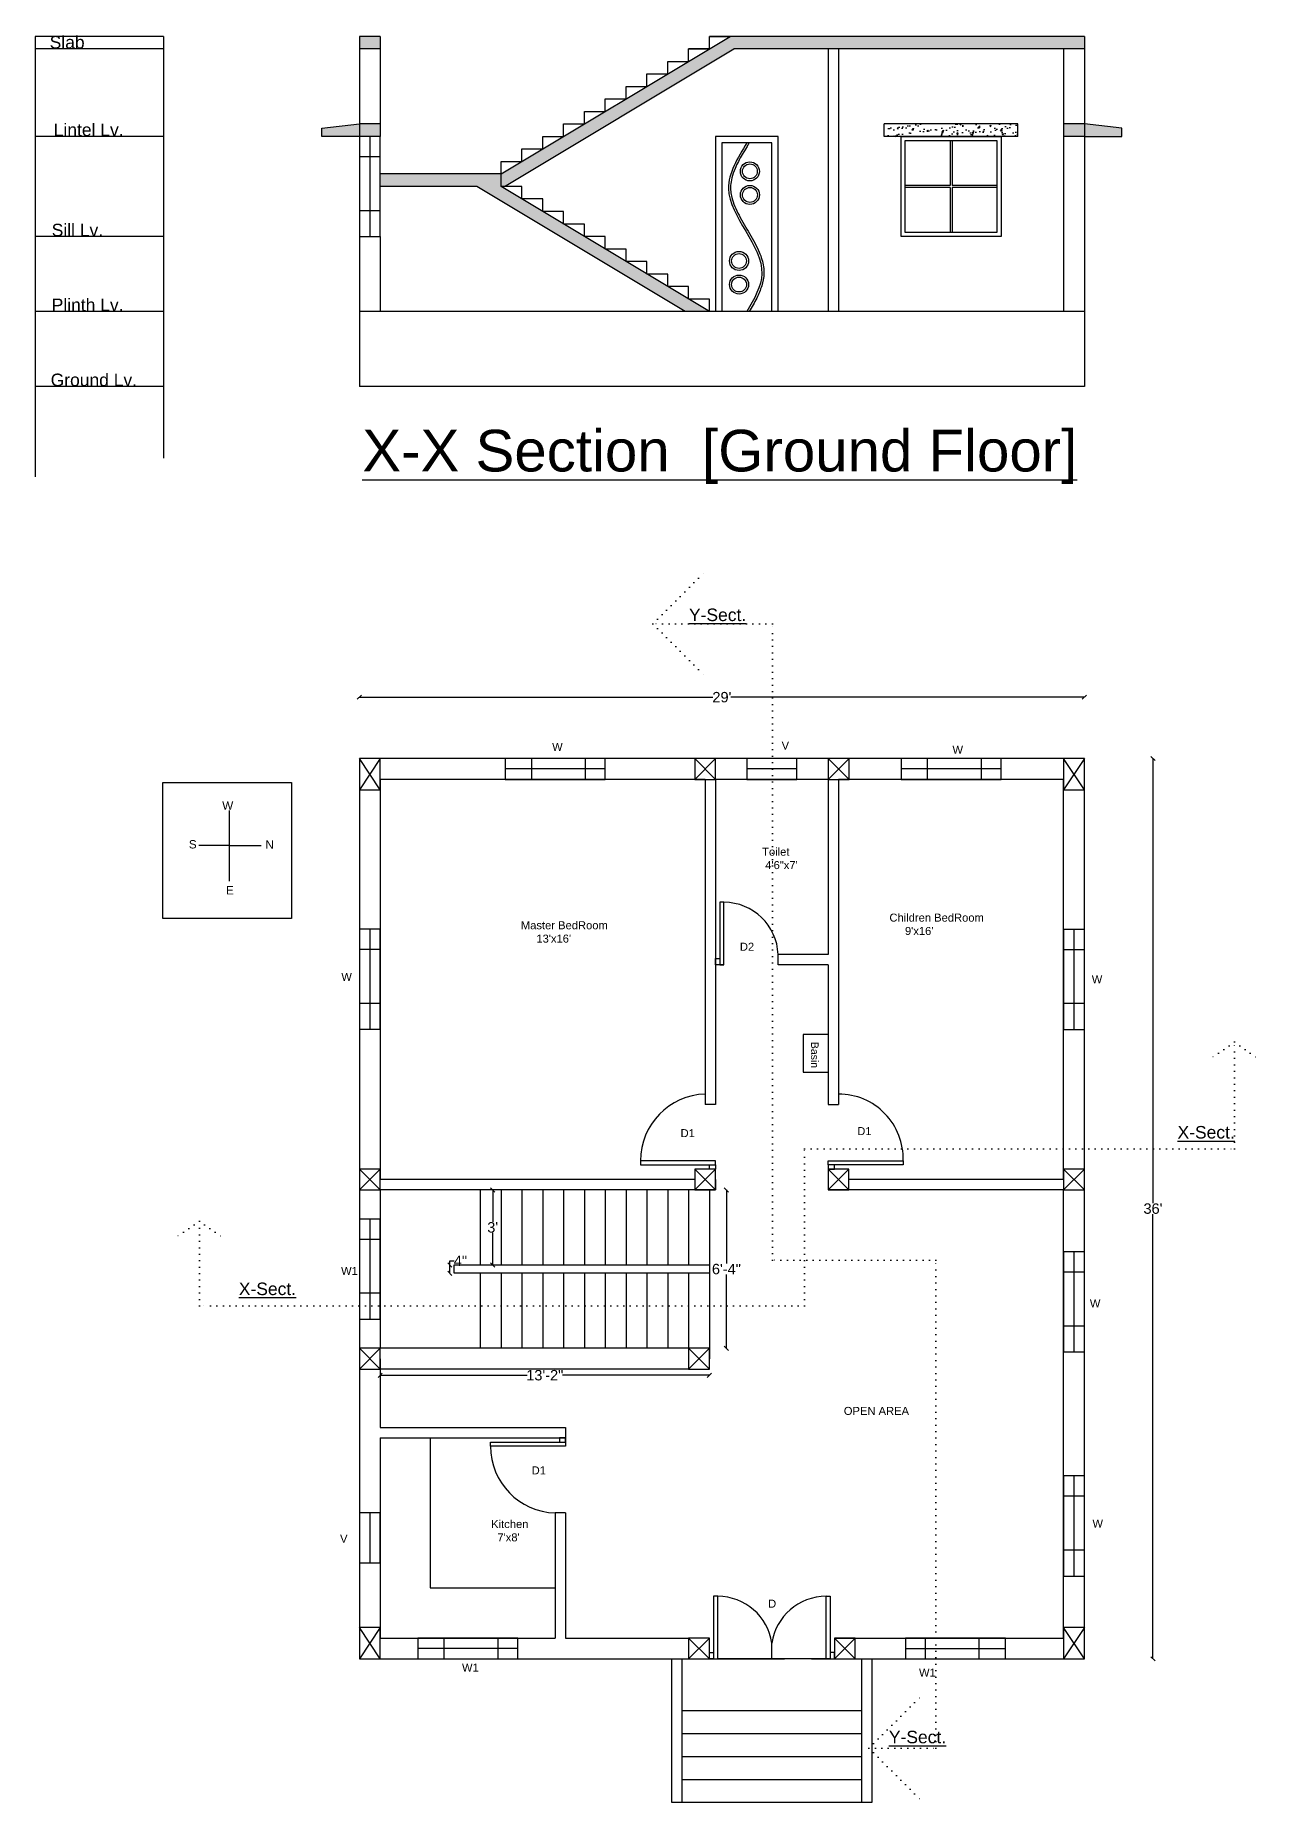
# Model space of a CAD drawing. Header units: inches. Extents: x 723 to 5339, y 980 to 3634.
# Drawn here: x 1756 to 2344, y 1502 to 2350 of the extents above; entities that cross this region are included whole.
import ezdxf

# ---------------------------------------------------------------- set-up
doc = ezdxf.new("R2010")
doc.units = ezdxf.units.IN
doc.header["$MEASUREMENT"] = 0
doc.linetypes.add('ACAD_ISO07W100', pattern=[3, 0, -3])
for name, color, linetype in [('D', 140, 'Continuous'), ('D1', 211, 'Continuous'), ('D2', 230, 'Continuous'), ('Naming', 91, 'Continuous'), ('W', 60, 'Continuous'), ('W1', 40, 'Continuous')]:
    doc.layers.add(name, color=color, linetype=linetype)
doc.layers.add('V', color=7, linetype='Continuous', true_color=0xe619d1)
doc.styles.get("Standard").update_dxf_attribs({"font": 'arial.ttf'})
doc.dimstyles.get("Standard").update_dxf_attribs({"dimtxt": 5, "dimasz": 2, "dimexe": 0.18, "dimexo": 0.0625, "dimgap": 0.09, "dimtad": 0, "dimtih": 1, "dimtoh": 1, "dimdec": 0, "dimzin": 0, "dimdsep": 46, "dimlunit": 4, "dimtxsty": 'Standard', "dimblk": 'OBLIQUE', "dimcen": 2, "dimse1": 1, "dimse2": 1, "dimclrd": 2, "dimadec": 0, "dimazin": 0, "dimtfac": 1, "dimtdec": 0, "dimtofl": 0, "dimtmove": 0, "dimatfit": 3, "dimfxl": 1, "dimtolj": 1, "dimtzin": 0, "dimarcsym": 0})
pattern_1 = [(50, (1585.892, 1527.491), (7.172602, -0.62752), [0.75, -8.25]), (355, (1585.892, 1527.491), (-1.387513, 7.52192), [0.6, -6.6]), (100.45144, (1586.49, 1527.4386), (5.78509, 6.8944), [0.6374, -7.01142]), (46.1842, (1585.892, 1529.491), (10.67241, -1.65519), [1.125, -12.375]), (96.6356, (1586.781, 1529.353), (9.34662, 9.74119), [0.9561, -10.51714]), (351.1842, (1585.892, 1529.491), (9.34662, 9.74119), [0.9, -9.9]), (21, (1586.892, 1528.991), (5.96907, -4.02619), [0.75, -8.25]), (326, (1586.892, 1528.991), (2.433153, 7.2515), [0.6, -6.6]), (71.45144, (1587.3894, 1528.6554), (8.402224, 3.22531), [0.6374, -7.01142]), (37.5, (1585.892, 1527.491), (0.1215986, 3.3289385), [0, -6.52, 0, -6.7, 0, -6.625]), (7.5, (1585.892, 1527.491), (2.630695, 3.944117), [0, -3.82, 0, -6.37, 0, -2.525]), (327.5, (1583.662, 1527.491), (5.3382244, -0.225549), [0, -2.5, 0, -7.8, 0, -10.35]), (317.5, (1582.662, 1527.491), (5.831862, 1.00105), [0, -3.25, 0, -5.18, 0, -7.35])]

# ---------------------------------------------------------------- blocks, each defined once
blk = doc.blocks.new('_Oblique')
at = {"color": 0, "linetype": 'ByBlock', "lineweight": -2}
blk.add_line((-0.5, -0.5), (0.5, 0.5), dxfattribs=at)
blk = doc.blocks.new('*D2')
at = {"color": 2, "lineweight": -2, "transparency": 16777216}
for p, q in [((1911.22, 2032.47), (2080.84, 2032.47)), ((2259.22, 2032.47), (2089.59, 2032.47))]:
    blk.add_line(p, q, dxfattribs=at)
at = {"layer": 'Defpoints', "color": 0, "transparency": 16777216}
for p in [(1911.22, 2032.47), (1911.22, 2003.06), (2259.22, 2003.06)]:
    blk.add_point(p, dxfattribs=at)
at = {"color": 2, "lineweight": -2, "transparency": 16777216, "xscale": 2, "yscale": 2, "zscale": 2, "rotation": 180}
blk.add_blockref('_Oblique', (1911.22, 2032.47), dxfattribs=at)
at = {"color": 2, "lineweight": -2, "transparency": 16777216, "xscale": 2, "yscale": 2, "zscale": 2}
blk.add_blockref('_Oblique', (2259.22, 2032.47), dxfattribs=at)
at = {"color": 0, "transparency": 16777216, "insert": (2085.22, 2032.47), "char_height": 5, "attachment_point": 5}
blk.add_mtext("\\A1;29'", dxfattribs=at)
blk = doc.blocks.new('*D3')
at = {"color": 2, "lineweight": -2, "transparency": 16777216}
for p, q in [((2292.12, 2003.06), (2292.12, 1789.7)), ((2292.12, 1571.06), (2292.12, 1784.41))]:
    blk.add_line(p, q, dxfattribs=at)
at = {"layer": 'Defpoints', "color": 0, "transparency": 16777216}
for p in [(2259.22, 2003.06), (2259.22, 1571.06), (2292.12, 1571.06)]:
    blk.add_point(p, dxfattribs=at)
at = {"color": 2, "lineweight": -2, "transparency": 16777216, "xscale": 2, "yscale": 2, "zscale": 2}
for p, rotation in [((2292.12, 2003.06), 90), ((2292.12, 1571.06), 270)]:
    blk.add_blockref('_Oblique', p, dxfattribs=dict(at, rotation=rotation))
at = {"color": 0, "transparency": 16777216, "insert": (2292.12, 1787.06), "char_height": 5, "attachment_point": 5}
blk.add_mtext("\\A1;36'", dxfattribs=at)
blk = doc.blocks.new('*D6')
at = {"layer": 'Defpoints', "color": 0, "transparency": 16777216}
for p in [(1921.22, 1715.06), (2079.22, 1715.06), (1921.22, 1707.13)]:
    blk.add_point(p, dxfattribs=at)
at = {"layer": 'W1', "color": 2, "lineweight": -2, "transparency": 16777216}
for p, q in [((1921.22, 1707.13), (1991.77, 1707.13)), ((2079.22, 1707.13), (2008.66, 1707.13))]:
    blk.add_line(p, q, dxfattribs=at)
at = {"layer": 'W1', "color": 2, "lineweight": -2, "transparency": 16777216, "xscale": 2, "yscale": 2, "zscale": 2, "rotation": 180}
blk.add_blockref('_Oblique', (1921.22, 1707.13), dxfattribs=at)
at = {"layer": 'W1', "color": 2, "lineweight": -2, "transparency": 16777216, "xscale": 2, "yscale": 2, "zscale": 2}
blk.add_blockref('_Oblique', (2079.22, 1707.13), dxfattribs=at)
at = {"layer": 'W1', "color": 0, "transparency": 16777216, "insert": (2000.22, 1707.13), "char_height": 5, "attachment_point": 5}
blk.add_mtext('\\A1;13\'-2"', dxfattribs=at)
blk = doc.blocks.new('*D7')
at = {"layer": 'Defpoints', "color": 0, "transparency": 16777216}
for p in [(2079.22, 1796.06), (2087.39, 1796.06), (2079.22, 1720.06)]:
    blk.add_point(p, dxfattribs=at)
at = {"layer": 'W1', "color": 2, "lineweight": -2, "transparency": 16777216}
for p, q in [((2087.39, 1796.06), (2087.39, 1760.7)), ((2087.39, 1720.06), (2087.39, 1755.42))]:
    blk.add_line(p, q, dxfattribs=at)
at = {"layer": 'W1', "color": 2, "lineweight": -2, "transparency": 16777216, "xscale": 2, "yscale": 2, "zscale": 2}
for p, rotation in [((2087.39, 1796.06), 90), ((2087.39, 1720.06), 270)]:
    blk.add_blockref('_Oblique', p, dxfattribs=dict(at, rotation=rotation))
at = {"layer": 'W1', "color": 0, "transparency": 16777216, "insert": (2087.39, 1758.06), "char_height": 5, "attachment_point": 5}
blk.add_mtext('\\A1;6\'-4"', dxfattribs=at)
blk = doc.blocks.new('*D8')
at = {"layer": 'Defpoints', "color": 0, "transparency": 16777216}
for p in [(1954.69, 1760.06), (1956.75, 1760.06), (1956.75, 1756.06)]:
    blk.add_point(p, dxfattribs=at)
at = {"layer": 'W1', "color": 2, "lineweight": -2, "transparency": 16777216}
for p, q in [((1954.69, 1760.06), (1954.69, 1762.06)), ((1954.69, 1762.06), (1956.69, 1762.06)), ((1954.69, 1756.06), (1954.69, 1760.06))]:
    blk.add_line(p, q, dxfattribs=at)
at = {"layer": 'W1', "color": 2, "lineweight": -2, "transparency": 16777216, "xscale": 2, "yscale": 2, "zscale": 2}
for p, rotation in [((1954.69, 1760.06), 90), ((1954.69, 1756.06), 270)]:
    blk.add_blockref('_Oblique', p, dxfattribs=dict(at, rotation=rotation))
at = {"layer": 'W1', "color": 0, "transparency": 16777216, "insert": (1959.75, 1762.06), "char_height": 5, "attachment_point": 5}
blk.add_mtext('\\A1;4"', dxfattribs=at)
blk = doc.blocks.new('*D9')
at = {"layer": 'Defpoints', "color": 0, "transparency": 16777216}
for p in [(1969.22, 1796.06), (1975.22, 1796.06), (1969.22, 1760.06)]:
    blk.add_point(p, dxfattribs=at)
at = {"layer": 'W1', "color": 2, "lineweight": -2, "transparency": 16777216}
for p, q in [((1975.22, 1796.06), (1975.22, 1780.7)), ((1975.22, 1760.06), (1975.22, 1775.41))]:
    blk.add_line(p, q, dxfattribs=at)
at = {"layer": 'W1', "color": 2, "lineweight": -2, "transparency": 16777216, "xscale": 2, "yscale": 2, "zscale": 2}
for p, rotation in [((1975.22, 1796.06), 90), ((1975.22, 1760.06), 270)]:
    blk.add_blockref('_Oblique', p, dxfattribs=dict(at, rotation=rotation))
at = {"layer": 'W1', "color": 0, "transparency": 16777216, "insert": (1975.22, 1778.06), "char_height": 5, "attachment_point": 5}
blk.add_mtext("\\A1;3'", dxfattribs=at)

msp = doc.modelspace()

# ---------------------------------------------------------------- hatches: boundary and pattern name
at = {"layer": 'W1', "true_color": 0xffffff}
h = msp.add_hatch(dxfattribs=at)
h.set_pattern_fill('AR-CONC')
h.set_pattern_definition(pattern_1)
h.paths.add_polyline_path([(1979.22, 2277.53), (1979.22, 2283.53), (1969.22, 2283.53), (1921.22, 2283.53), (1921.22, 2277.53), (1967.56, 2277.53), (2067.56, 2217.53), (2079.22, 2217.53)])
h.paths.add_polyline_path([(1911.22, 2307.53), (1893.22, 2305.53), (1893.22, 2301.53), (1911.22, 2301.53)])
h.paths.add_polyline_path([(1921.22, 2307.53), (1911.22, 2307.53), (1911.22, 2301.53), (1921.22, 2301.53)])
h.paths.add_polyline_path([(2259.22, 2307.53), (2249.22, 2307.53), (2249.22, 2301.53), (2259.22, 2301.53)], flags=17)
h.paths.add_polyline_path([(2277.22, 2305.53), (2259.22, 2307.53), (2259.22, 2301.53), (2277.22, 2301.53)])
h.paths.add_polyline_path([(1921.22, 2349.53), (1911.22, 2349.53), (1911.22, 2343.53), (1921.22, 2343.53)])
h.paths.add_polyline_path([(2089.22, 2349.53), (1979.22, 2283.53), (1979.22, 2277.53), (1980.88, 2277.53), (2090.88, 2343.53), (2259.22, 2343.53), (2259.22, 2349.53)])
h = msp.add_hatch(dxfattribs=at)
h.set_pattern_fill('AR-CONC')
h.set_pattern_definition(pattern_1)
h.paths.add_polyline_path([(2227.3, 2307.53), (2163.14, 2307.53), (2163.14, 2301.53), (2227.3, 2301.53)])

# ---------------------------------------------------------------- linework, layer by layer
for p, q in [((2259.22, 2003.06), (1911.22, 2003.06)), ((1911.22, 2003.06), (1911.22, 1571.06)), ((2259.22, 1571.06), (2259.22, 2003.06)), ((1921.22, 1993.06), (1921.22, 1801.06)), ((2077.22, 1993.06), (1921.22, 1993.06)), ((2077.22, 1993.06), (2077.22, 1837.06)), ((2082.22, 1993.06), (2082.22, 1904.06)), ((2136.22, 1993.06), (2082.22, 1993.06)), ((2136.22, 1993.06), (2136.22, 1909.06)), ((2136.22, 1993.06), (2136.22, 1909.06)), ((2249.22, 1993.06), (2141.22, 1993.06)), ((2141.22, 1993.06), (2141.22, 1837.06)), ((2141.22, 1993.06), (2141.22, 1837.06)), ((2249.22, 1801.06), (2249.22, 1993.06)), ((1848.67, 1978.11), (1848.67, 1944.22)), ((1848.67, 1961.3), (1834.13, 1961.3)), ((1848.67, 1961.3), (1864.13, 1961.3)), ((2136.22, 1909.06), (2112.22, 1909.06)), ((2112.22, 1904.06), (2112.22, 1909.06)), ((2136.22, 1909.06), (2112.22, 1909.06)), ((2112.22, 1904.06), (2112.22, 1909.06)), ((2082.22, 1904.06), (2082.22, 1837.06)), ((2086.22, 1904.06), (2082.22, 1904.06)), ((2136.22, 1904.06), (2112.22, 1904.06)), ((2136.22, 1904.06), (2112.22, 1904.06)), ((2136.22, 1904.06), (2136.22, 1837.06)), ((2136.22, 1904.06), (2136.22, 1837.06)), ((2082.22, 1837.06), (2077.22, 1837.06)), ((2136.22, 1837.06), (2141.22, 1837.06)), ((2072.22, 1801.06), (1921.22, 1801.06)), ((2136.22, 1805.06), (2136.22, 1796.06)), ((2249.22, 1801.06), (2146.22, 1801.06)), ((2249.22, 1801.06), (2146.22, 1801.06)), ((1921.22, 1796.06), (1921.22, 1720.06)), ((2082.22, 1796.06), (1921.22, 1796.06)), ((1969.22, 1796.06), (1969.22, 1760.06)), ((1979.22, 1796.06), (1979.22, 1760.06)), ((1989.22, 1796.06), (1989.22, 1760.06)), ((1999.22, 1796.06), (1999.22, 1760.06)), ((2009.22, 1796.06), (2009.22, 1760.06)), ((2019.22, 1796.06), (2019.22, 1760.06)), ((2029.22, 1796.06), (2029.22, 1760.06)), ((2039.22, 1796.06), (2039.22, 1760.06)), ((2049.22, 1796.06), (2049.22, 1760.06)), ((2059.22, 1796.06), (2059.22, 1760.06)), ((2069.22, 1796.06), (2069.22, 1760.06)), ((2079.22, 1796.06), (2079.22, 1756.06)), ((2249.22, 1796.06), (2136.22, 1796.06)), ((2249.22, 1796.06), (2136.22, 1796.06)), ((1969.22, 1756.06), (1969.22, 1720.06)), ((1979.22, 1756.06), (1979.22, 1720.06)), ((1989.22, 1756.06), (1989.22, 1720.06)), ((1999.22, 1756.06), (1999.22, 1720.06)), ((2009.22, 1756.06), (2009.22, 1720.06)), ((2019.22, 1756.06), (2019.22, 1720.06)), ((2029.22, 1756.06), (2029.22, 1720.06)), ((2039.22, 1756.06), (2039.22, 1720.06)), ((2049.22, 1756.06), (2049.22, 1720.06)), ((2059.22, 1756.06), (2059.22, 1720.06)), ((2069.22, 1756.06), (2069.22, 1720.06)), ((2079.22, 1756.06), (2079.22, 1715.06)), ((2079.22, 1720.06), (1921.22, 1720.06)), ((1921.22, 1715.06), (1921.22, 1682.06)), ((1921.22, 1682.06), (2010.22, 1682.06)), ((2010.22, 1682.06), (2010.22, 1673.06)), ((1921.22, 1677.06), (2010.22, 1677.06)), ((1921.22, 1677.06), (1921.22, 1581.06)), ((1945.22, 1677.06), (1945.22, 1605.06)), ((2005.22, 1641.06), (2005.22, 1581.06)), ((2010.22, 1641.06), (2005.22, 1641.06)), ((2010.22, 1641.06), (2010.22, 1581.06)), ((1945.22, 1605.06), (2005.22, 1605.06)), ((1921.22, 1581.06), (2005.22, 1581.06)), ((2010.22, 1581.06), (2069.22, 1581.06)), ((2139.22, 1581.06), (2249.22, 1581.06)), ((1911.22, 1571.06), (2115.22, 1571.06)), ((2128.22, 1571.06), (2259.22, 1571.06))]:
    msp.add_line(p, q)
msp.add_lwpolyline([(1816.84, 1991.49), (1878.73, 1991.49), (1878.73, 1926.37), (1816.84, 1926.37)], close=True)
msp.add_lwpolyline([(2079.22, 1756.06), (1969.22, 1756.06), (1956.75, 1756.06), (1956.75, 1760.06), (1969.22, 1760.06), (2079.22, 1760.06)])
at = {"layer": 'D'}
for p, q in [((2109.22, 1571.06), (2109.22, 1578.53)), ((2135.22, 1571.06), (2083.22, 1571.06))]:
    msp.add_line(p, q, dxfattribs=at)
for points in [[(2083.22, 1601.06), (2081.22, 1601.06), (2081.22, 1571.06), (2083.22, 1571.06)], [(2135.22, 1601.06), (2137.22, 1601.06), (2137.22, 1571.06), (2135.22, 1571.06)]]:
    msp.add_lwpolyline(points, close=True, dxfattribs=at)
for points in [[(2081.22, 1571.06), (2079.22, 1571.06), (2079.22, 1574.06), (2081.22, 1574.06)], [(2137.22, 1571.06), (2139.22, 1571.06), (2139.22, 1574.06), (2137.22, 1574.06)]]:
    msp.add_lwpolyline(points, dxfattribs=at)
for centre, start, end in [((2083.22, 1574.79), 8.17123, 90), ((2135.22, 1574.79), 90, 171.82877)]:
    msp.add_arc(centre, 26.27, start, end, dxfattribs=at)
at = {"layer": 'D1'}
for points in [[(2082.22, 1808.06), (2082.22, 1810.06), (2046.22, 1810.06), (2046.22, 1808.06)], [(2136.22, 1808.06), (2136.22, 1810.06), (2172.22, 1810.06), (2172.22, 1808.06)], [(2136.22, 1808.06), (2136.22, 1810.06), (2172.22, 1810.06), (2172.22, 1808.06)], [(2010.22, 1675.06), (2010.22, 1673.06), (1974.22, 1673.06), (1974.22, 1675.06)]]:
    msp.add_lwpolyline(points, close=True, dxfattribs=at)
for points in [[(2082.22, 1808.06), (2082.22, 1806.06), (2079.22, 1806.06), (2079.22, 1808.06)], [(2136.22, 1808.06), (2136.22, 1806.06), (2139.22, 1806.06), (2139.22, 1808.06)], [(2136.22, 1808.06), (2136.22, 1806.06), (2139.22, 1806.06), (2139.22, 1808.06)], [(2010.22, 1675.06), (2010.22, 1677.06), (2007.22, 1677.06), (2007.22, 1675.06)]]:
    msp.add_lwpolyline(points, dxfattribs=at)
for centre, radius, start, end in [((2078.23, 1810.06), 32.02, 91.81876, 180), ((2141.22, 1811.04), 31.02, 358.18124, 90), ((2141.22, 1811.04), 31.02, 358.18124, 90), ((2006.23, 1673.06), 32.02, 180, 268.18124)]:
    msp.add_arc(centre, radius, start, end, dxfattribs=at)
at = {"layer": 'D2'}
msp.add_lwpolyline([(2086.22, 1934.06), (2084.22, 1934.06), (2084.22, 1904.06), (2086.22, 1904.06)], close=True, dxfattribs=at)
msp.add_lwpolyline([(2086.22, 1934.06), (2084.22, 1934.06), (2084.22, 1904.06), (2086.22, 1904.06)], close=True, dxfattribs=at)
msp.add_lwpolyline([(2084.22, 1904.06), (2082.22, 1904.06), (2082.22, 1907.06), (2084.22, 1907.06)], dxfattribs=at)
msp.add_lwpolyline([(2084.22, 1904.06), (2082.22, 1904.06), (2082.22, 1907.06), (2084.22, 1907.06)], dxfattribs=at)
msp.add_arc((2086.22, 1908.04), 26.02, 2.24661, 90, dxfattribs=at)
msp.add_arc((2086.22, 1908.04), 26.02, 2.24661, 90, dxfattribs=at)
at = {"layer": 'V'}
for p, q in [((2121.22, 1998.06), (2097.22, 1998.06)), ((1916.22, 1641.06), (1916.22, 1617.06))]:
    msp.add_line(p, q, dxfattribs=at)
for points in [[(2097.22, 1993.06), (2121.22, 1993.06), (2121.22, 2003.06), (2097.22, 2003.06)], [(1921.22, 1617.06), (1921.22, 1641.06), (1911.22, 1641.06), (1911.22, 1617.06)]]:
    msp.add_lwpolyline(points, close=True, dxfattribs=at)
at = {"layer": 'W'}
for p, q in [((1993.78, 2003.06), (1993.78, 1993.06)), ((2019.63, 2003.06), (2019.63, 1993.06)), ((2183.78, 2003.06), (2183.78, 1993.06)), ((2209.63, 2003.06), (2209.63, 1993.06)), ((2029.22, 1998.06), (1981.22, 1998.06)), ((2219.22, 1998.06), (2171.22, 1998.06)), ((1916.22, 1921.13), (1916.22, 1873.13)), ((2254.22, 1921.06), (2254.22, 1873.06)), ((1911.22, 1911.55), (1921.22, 1911.55)), ((2249.22, 1911.48), (2259.22, 1911.48)), ((1911.22, 1885.69), (1921.22, 1885.69)), ((2249.22, 1885.62), (2259.22, 1885.62)), ((2254.22, 1766.31), (2254.22, 1718.31)), ((2249.22, 1756.73), (2259.22, 1756.73)), ((2249.22, 1730.87), (2259.22, 1730.87)), ((2254.22, 1658.81), (2254.22, 1610.81)), ((2249.22, 1649.23), (2259.22, 1649.23)), ((2249.22, 1623.37), (2259.22, 1623.37))]:
    msp.add_line(p, q, dxfattribs=at)
for points in [[(1981.22, 1993.06), (2029.22, 1993.06), (2029.22, 2003.06), (1981.22, 2003.06)], [(2171.22, 1993.06), (2219.22, 1993.06), (2219.22, 2003.06), (2171.22, 2003.06)], [(1921.22, 1873.13), (1921.22, 1921.13), (1911.22, 1921.13), (1911.22, 1873.13)], [(2259.22, 1873.06), (2259.22, 1921.06), (2249.22, 1921.06), (2249.22, 1873.06)], [(2259.22, 1718.31), (2259.22, 1766.31), (2249.22, 1766.31), (2249.22, 1718.31)], [(2259.22, 1610.81), (2259.22, 1658.81), (2249.22, 1658.81), (2249.22, 1610.81)]]:
    msp.add_lwpolyline(points, close=True, dxfattribs=at)
at = {"layer": 'W1', "color": 7, "true_color": 0xffffff}
for p, q in [((1817.28, 2349.53), (1755.71, 2349.53)), ((1755.71, 2349.53), (1755.71, 2138.27)), ((1817.28, 2349.53), (1817.28, 2147.18)), ((1911.22, 2349.53), (1911.22, 2181.53)), ((1921.22, 2349.53), (1911.22, 2349.53)), ((1921.22, 2349.53), (1921.22, 2301.53)), ((1979.22, 2283.53), (2089.22, 2349.53)), ((2259.22, 2349.53), (2079.22, 2349.53)), ((2079.22, 2343.53), (2079.22, 2349.53)), ((2079.22, 2349.53), (2089.22, 2349.53)), ((2259.22, 2349.53), (2259.22, 2181.53)), ((1817.28, 2343.53), (1755.71, 2343.53)), ((1921.22, 2343.53), (1911.22, 2343.53)), ((1980.88, 2277.53), (2090.88, 2343.53)), ((2069.22, 2337.53), (2069.22, 2343.53)), ((2069.22, 2343.53), (2079.22, 2343.53)), ((2079.22, 2343.53), (2069.22, 2343.53)), ((2259.22, 2343.53), (2090.88, 2343.53)), ((2136.22, 2343.53), (2136.22, 2217.53)), ((2141.22, 2343.53), (2141.22, 2217.53)), ((2249.22, 2343.53), (2249.22, 2217.53)), ((2059.22, 2331.53), (2059.22, 2337.53)), ((2059.22, 2337.53), (2069.22, 2337.53)), ((2039.22, 2319.53), (2039.22, 2325.53)), ((2039.22, 2325.53), (2049.22, 2325.53)), ((2049.22, 2325.53), (2049.22, 2331.53)), ((2049.22, 2331.53), (2059.22, 2331.53)), ((2029.22, 2313.53), (2029.22, 2319.53)), ((2029.22, 2319.53), (2039.22, 2319.53)), ((1893.22, 2305.53), (1911.22, 2307.53)), ((1921.22, 2307.53), (1911.22, 2307.53)), ((2009.22, 2301.53), (2009.22, 2307.53)), ((2009.22, 2307.53), (2019.22, 2307.53)), ((2019.22, 2307.53), (2019.22, 2313.53)), ((2019.22, 2313.53), (2029.22, 2313.53)), ((2163.14, 2301.53), (2163.14, 2307.53)), ((2227.3, 2307.53), (2163.14, 2307.53)), ((2227.3, 2301.53), (2227.3, 2307.53)), ((2259.22, 2307.53), (2249.22, 2307.53)), ((2277.22, 2305.53), (2259.22, 2307.53)), ((1817.28, 2301.53), (1755.71, 2301.53)), ((1893.22, 2301.53), (1893.22, 2305.53)), ((1911.22, 2301.53), (1893.22, 2301.53)), ((1921.22, 2301.53), (1911.22, 2301.53)), ((1911.22, 2301.53), (1911.22, 2253.53)), ((1921.22, 2253.53), (1921.22, 2301.53)), ((1999.22, 2295.53), (1999.22, 2301.53)), ((1999.22, 2301.53), (2009.22, 2301.53)), ((2112.22, 2301.53), (2082.22, 2301.53)), ((2082.22, 2301.53), (2082.22, 2217.53)), ((2109.22, 2298.53), (2085.22, 2298.53)), ((2085.22, 2298.53), (2085.22, 2217.53)), ((2109.22, 2217.53), (2109.22, 2298.53)), ((2112.22, 2217.53), (2112.22, 2301.53)), ((2227.3, 2301.53), (2163.14, 2301.53)), ((2194.72, 2299.53), (2194.72, 2278.03)), ((2195.72, 2299.53), (2195.72, 2278.03)), ((2259.22, 2301.53), (2249.22, 2301.53)), ((2259.22, 2301.53), (2277.22, 2301.53)), ((2277.22, 2301.53), (2277.22, 2305.53)), ((1989.22, 2289.53), (1989.22, 2295.53)), ((1989.22, 2295.53), (1999.22, 2295.53)), ((1969.22, 2283.53), (1921.22, 2283.53)), ((1979.22, 2283.53), (1969.22, 2283.53)), ((1979.22, 2283.53), (1979.22, 2289.53)), ((1979.22, 2289.53), (1989.22, 2289.53)), ((1979.22, 2277.53), (1979.22, 2283.53)), ((1967.56, 2277.53), (1921.22, 2277.53)), ((2067.56, 2217.53), (1967.56, 2277.53)), ((1989.22, 2277.53), (1979.22, 2277.53)), ((2079.22, 2217.53), (1979.22, 2277.53)), ((1989.22, 2271.53), (1989.22, 2277.53)), ((2194.72, 2278.03), (2173.22, 2278.03)), ((2194.72, 2277.03), (2173.22, 2277.03)), ((2194.72, 2277.03), (2194.72, 2255.53)), ((2217.22, 2278.03), (2195.72, 2278.03)), ((2195.72, 2277.03), (2195.72, 2255.53)), ((2217.22, 2277.03), (2195.72, 2277.03)), ((1999.22, 2271.53), (1989.22, 2271.53)), ((1999.22, 2265.53), (1999.22, 2271.53)), ((2009.22, 2265.53), (1999.22, 2265.53)), ((2009.22, 2259.53), (2009.22, 2265.53)), ((2019.22, 2259.53), (2009.22, 2259.53)), ((2019.22, 2253.53), (2019.22, 2259.53)), ((1817.28, 2253.53), (1755.71, 2253.53)), ((1911.22, 2253.53), (1921.22, 2253.53)), ((1921.22, 2253.53), (1921.22, 2217.53)), ((2029.22, 2253.53), (2019.22, 2253.53)), ((2029.22, 2247.53), (2029.22, 2253.53)), ((2039.22, 2247.53), (2029.22, 2247.53)), ((2039.22, 2241.53), (2039.22, 2247.53)), ((2049.22, 2241.53), (2039.22, 2241.53)), ((2049.22, 2235.53), (2049.22, 2241.53)), ((2059.22, 2235.53), (2049.22, 2235.53)), ((2059.22, 2229.53), (2059.22, 2235.53)), ((2069.22, 2229.53), (2059.22, 2229.53)), ((2069.22, 2223.53), (2069.22, 2229.53)), ((2079.22, 2223.53), (2069.22, 2223.53)), ((2079.22, 2217.53), (2079.22, 2223.53)), ((1817.28, 2217.53), (1755.71, 2217.53)), ((2259.22, 2217.53), (1911.22, 2217.53)), ((1817.28, 2181.53), (1755.71, 2181.53)), ((2259.22, 2181.53), (1911.22, 2181.53)), ((2136.22, 1870.56), (2124.22, 1870.56)), ((2124.22, 1870.56), (2124.22, 1852.56)), ((2136.22, 1870.56), (2124.22, 1870.56)), ((2124.22, 1852.56), (2136.22, 1852.56)), ((2082.22, 1801.06), (2082.22, 1796.06)), ((2249.22, 1581.06), (2249.22, 1796.06)), ((2069.22, 1710.06), (1921.26, 1710.11)), ((2061.22, 1502.06), (2061.22, 1571.06)), ((2066.22, 1502.06), (2066.22, 1571.06)), ((2152.22, 1571.06), (2152.22, 1502.06)), ((2157.22, 1571.06), (2157.22, 1502.06)), ((2152.22, 1546.06), (2066.22, 1546.06)), ((2152.22, 1535.06), (2066.22, 1535.06)), ((2152.22, 1524.06), (2066.22, 1524.06)), ((2152.22, 1513.06), (2066.22, 1513.06)), ((2157.22, 1502.06), (2061.22, 1502.06))]:
    msp.add_line(p, q, dxfattribs=at)
at = {"layer": 'W1'}
for p, q in [((1916.22, 2301.53), (1916.22, 2253.53)), ((1911.22, 2291.95), (1921.22, 2291.95)), ((1911.22, 2266.09), (1921.22, 2266.09)), ((1916.22, 1782.06), (1916.22, 1734.06)), ((1911.22, 1772.48), (1921.22, 1772.48)), ((1911.22, 1746.62), (1921.22, 1746.62)), ((1951.78, 1581.06), (1951.78, 1571.06)), ((1977.63, 1581.06), (1977.63, 1571.06)), ((2182.89, 1571.06), (2182.89, 1581.06)), ((2208.74, 1571.06), (2208.74, 1581.06)), ((1987.22, 1576.06), (1939.22, 1576.06)), ((2173.31, 1576.06), (2221.31, 1576.06))]:
    msp.add_line(p, q, dxfattribs=at)
at = {"layer": 'W1', "color": 1, "linetype": 'ACAD_ISO07W100'}
for p, q in [((2052.1, 2067.71), (2077.55, 2093.16)), ((2109.45, 2067.71), (2052.1, 2067.71)), ((2052.1, 2067.71), (2077.55, 2042.25)), ((2109.45, 1762.41), (2109.45, 2067.71)), ((1834.43, 1740.45), (1834.43, 1781.07)), ((2187.96, 1762.41), (2109.45, 1762.41)), ((2187.96, 1528.24), (2187.96, 1762.41)), ((2155.81, 1528.24), (2181.27, 1553.69)), ((2155.81, 1528.24), (2187.96, 1528.24)), ((2155.81, 1528.24), (2181.27, 1502.78))]:
    msp.add_line(p, q, dxfattribs=at)
at = {"layer": 'W1', "color": 132, "true_color": 0x20d9be}
for p, q in [((1921.22, 2003.06), (1911.22, 1988.06)), ((1921.22, 1988.06), (1911.22, 2003.06)), ((2259.22, 2003.06), (2249.22, 1988.06)), ((2259.22, 1988.06), (2249.22, 2003.06)), ((1921.22, 1586.06), (1911.22, 1571.06)), ((1921.22, 1571.06), (1911.22, 1586.06)), ((2259.22, 1586.06), (2249.22, 1571.06)), ((2259.22, 1571.06), (2249.22, 1586.06))]:
    msp.add_line(p, q, dxfattribs=at)
at = {"layer": 'W1', "color": 1}
for p, q in [((2072.22, 1993.06), (2082.22, 2003.06)), ((2082.22, 1993.06), (2072.22, 2003.06)), ((2136.27, 1993.06), (2146.27, 2003.06)), ((2146.27, 1993.06), (2136.27, 2003.06)), ((1911.22, 1796.06), (1921.22, 1806.06)), ((1921.22, 1796.06), (1911.22, 1806.06)), ((2072.22, 1796.06), (2082.22, 1806.06)), ((2082.22, 1796.06), (2072.22, 1806.06)), ((2136.22, 1796.06), (2146.22, 1806.06)), ((2146.22, 1796.06), (2136.22, 1806.06)), ((2136.22, 1796.06), (2146.22, 1806.06)), ((2146.22, 1796.06), (2136.22, 1806.06)), ((2249.22, 1796.06), (2259.22, 1806.06)), ((2259.22, 1796.06), (2249.22, 1806.06)), ((1911.26, 1710.11), (1921.26, 1720.11)), ((1921.26, 1710.11), (1911.26, 1720.11)), ((2069.22, 1710.06), (2079.22, 1720.06)), ((2079.22, 1710.06), (2069.22, 1720.06)), ((2069.22, 1571.06), (2079.22, 1581.06)), ((2079.22, 1571.06), (2069.22, 1581.06)), ((2139.22, 1571.06), (2149.22, 1581.06)), ((2149.22, 1571.06), (2139.22, 1581.06))]:
    msp.add_line(p, q, dxfattribs=at)
at = {"layer": 'W1', "color": 240, "linetype": 'ACAD_ISO07W100', "true_color": 0xed1f24}
for p, q in [((2331.2, 1867.04), (2318.59, 1858.33)), ((2331.2, 1815.81), (2331.2, 1867.04)), ((2331.2, 1867.04), (2343.81, 1858.33)), ((2124.95, 1740.45), (2124.95, 1815.81)), ((2124.95, 1815.81), (2331.2, 1815.81)), ((1834.43, 1781.07), (1821.82, 1772.36)), ((1834.43, 1781.07), (1847.04, 1772.36)), ((2124.95, 1740.45), (1834.43, 1740.45))]:
    msp.add_line(p, q, dxfattribs=at)
at = {"layer": 'W1'}
for points in [[(1921.22, 2253.53), (1921.22, 2301.53), (1911.22, 2301.53), (1911.22, 2253.53)], [(1921.22, 1734.06), (1921.22, 1782.06), (1911.22, 1782.06), (1911.22, 1734.06)], [(1939.22, 1571.06), (1987.22, 1571.06), (1987.22, 1581.06), (1939.22, 1581.06)], [(2221.31, 1581.06), (2173.31, 1581.06), (2173.31, 1571.06), (2221.31, 1571.06)]]:
    msp.add_lwpolyline(points, close=True, dxfattribs=at)
at = {"layer": 'W1', "color": 7, "true_color": 0xffffff}
for points in [[(2219.22, 2301.53), (2219.22, 2253.53), (2171.22, 2253.53), (2171.22, 2301.53)], [(2217.22, 2299.53), (2217.22, 2255.53), (2173.22, 2255.53), (2173.22, 2299.53)]]:
    msp.add_lwpolyline(points, close=True, dxfattribs=at)
at = {"layer": 'W1', "color": 132, "true_color": 0x20d9be}
for points in [[(1911.22, 1988.06), (1921.22, 1988.06), (1921.22, 2003.06), (1911.22, 2003.06)], [(2249.22, 1988.06), (2259.22, 1988.06), (2259.22, 2003.06), (2249.22, 2003.06)], [(1911.22, 1571.06), (1921.22, 1571.06), (1921.22, 1586.06), (1911.22, 1586.06)], [(2249.22, 1571.06), (2259.22, 1571.06), (2259.22, 1586.06), (2249.22, 1586.06)]]:
    msp.add_lwpolyline(points, close=True, dxfattribs=at)
at = {"layer": 'W1', "color": 1}
for points in [[(2072.22, 1993.06), (2082.22, 1993.06), (2082.22, 2003.06), (2072.22, 2003.06)], [(2136.27, 1993.06), (2146.27, 1993.06), (2146.27, 2003.06), (2136.27, 2003.06)], [(1911.22, 1796.06), (1921.22, 1796.06), (1921.22, 1806.06), (1911.22, 1806.06)], [(2072.22, 1796.06), (2082.22, 1796.06), (2082.22, 1806.06), (2072.22, 1806.06)], [(2136.22, 1796.06), (2146.22, 1796.06), (2146.22, 1806.06), (2136.22, 1806.06)], [(2136.22, 1796.06), (2146.22, 1796.06), (2146.22, 1806.06), (2136.22, 1806.06)], [(2249.22, 1796.06), (2259.22, 1796.06), (2259.22, 1806.06), (2249.22, 1806.06)], [(1911.26, 1710.11), (1921.26, 1710.11), (1921.26, 1720.11), (1911.26, 1720.11)], [(2069.22, 1710.06), (2079.22, 1710.06), (2079.22, 1720.06), (2069.22, 1720.06)], [(2069.22, 1571.06), (2079.22, 1571.06), (2079.22, 1581.06), (2069.22, 1581.06)], [(2139.22, 1571.06), (2149.22, 1571.06), (2149.22, 1581.06), (2139.22, 1581.06)]]:
    msp.add_lwpolyline(points, close=True, dxfattribs=at)
at = {"layer": 'W1', "color": 7, "true_color": 0xffffff}
for centre, radius in [((2098.65, 2284.8), 4.57), ((2098.65, 2284.8), 3.57), ((2098.67, 2273.49), 4.57), ((2098.67, 2273.49), 3.57), ((2093.45, 2241.79), 4.57), ((2093.45, 2241.79), 3.57), ((2093.47, 2230.48), 4.57), ((2093.47, 2230.48), 3.57)]:
    msp.add_circle(centre, radius, dxfattribs=at)
msp.add_spline([(2097.22, 2298.53), (2088.4, 2276.52), (2104.4, 2235.69), (2097.24, 2217.53)], degree=3, dxfattribs=at)
msp.add_open_spline([(2098.39, 2298.53), (2098.28, 2298.36), (2098.18, 2298.18), (2098.07, 2298.01), (2098.07, 2298.01), (2098.07, 2298.01), (2098.07, 2298.01), (2097.72, 2297.44), (2097.37, 2296.87), (2096.34, 2295.17), (2095.66, 2294.03), (2093.7, 2290.65), (2092.51, 2288.4), (2090.93, 2284.68), (2090.41, 2283.19), (2089.72, 2280.46), (2089.51, 2279.22), (2089.37, 2277.04), (2089.39, 2276.09), (2089.58, 2274.19), (2089.76, 2273.23), (2090.7, 2269.45), (2091.97, 2266.59), (2095.02, 2260.8), (2096.8, 2257.87), (2100.25, 2251.98), (2101.9, 2249.01), (2104.13, 2243.71), (2104.86, 2241.38), (2105.35, 2237.96), (2105.43, 2236.88), (2105.35, 2233.78), (2104.96, 2231.79), (2103.72, 2227.86), (2102.88, 2225.91), (2100.84, 2221.81), (2099.62, 2219.67), (2098.39, 2217.53)], degree=3, knots=[-0.562473, -0.562473, -0.562473, -0.562473, -0.001638, -0.001638, -0.001638, 0, 0, 0, 1.841697, 1.841697, 5.525092, 5.525092, 12.891881, 12.891881, 17.860773, 17.860773, 22.057783, 22.057783, 25.302311, 25.302311, 28.546838, 28.546838, 37.997992, 37.997992, 47.449146, 47.449146, 56.900299, 56.900299, 64.13018, 64.13018, 67.423777, 67.423777, 73.545011, 73.545011, 79.666245, 79.666245, 86.546644, 86.546644, 86.546644, 86.546644], dxfattribs=at)

# ---------------------------------------------------------------- texts
at = {"char_height": 4, "attachment_point": 1}
for s, insert in [('W', (1845.42, 1982.44)), ('S', (1829.39, 1963.91)), ('N', (1866.15, 1963.77)), ('E', (1847.26, 1941.84))]:
    msp.add_mtext_dynamic_manual_height_columns(s, width=617.7786, gutter_width=20, heights=[0], dxfattribs=dict(at, insert=insert))
at = {"insert": (2131.63, 1867.1), "char_height": 3.6, "attachment_point": 1, "rotation": 270}
msp.add_mtext_dynamic_manual_height_columns('Basin', width=231.568, gutter_width=18, heights=[0], dxfattribs=at)
msp.add_mtext_dynamic_manual_height_columns('Basin', width=231.568, gutter_width=18, heights=[0], dxfattribs=at)
at = {"layer": 'D', "insert": (2107.41, 1599.46), "char_height": 3.84, "attachment_point": 1}
msp.add_mtext_dynamic_manual_height_columns('D', width=1561.9381, gutter_width=30, heights=[0], dxfattribs=at)
at = {"layer": 'D1', "char_height": 3.84, "attachment_point": 1}
for insert in [(2065.4, 1825.22), (2150.2, 1826.2), (2150.2, 1826.2), (1993.92, 1663.4)]:
    msp.add_mtext_dynamic_manual_height_columns('D1', width=1249.5505, gutter_width=24, heights=[0], dxfattribs=dict(at, insert=insert))
at = {"layer": 'D2', "insert": (2093.86, 1914.67), "char_height": 3.84, "attachment_point": 1}
msp.add_mtext_dynamic_manual_height_columns('D2', width=1249.5505, gutter_width=24, heights=[0], dxfattribs=at)
msp.add_mtext_dynamic_manual_height_columns('D2', width=1249.5505, gutter_width=24, heights=[0], dxfattribs=at)
at = {"layer": 'Naming', "char_height": 3.84, "attachment_point": 1}
for s, insert in [('Toilet\\P 4\'6"x7\'', (2104.54, 1960.26)), ("Master BedRoom\\P     13'x16'", (1988.74, 1924.97)), ("Children BedRoom\\P     9'x16'", (2165.64, 1928.64)), ('OPEN AREA', (2143.74, 1691.94)), ("Kitchen\\P  7'x8'", (1974.49, 1637.66))]:
    msp.add_mtext_dynamic_manual_height_columns(s, width=1561.9381, gutter_width=30, heights=[0], dxfattribs=dict(at, insert=insert))
at = {"layer": 'V', "char_height": 3.84, "attachment_point": 1}
for insert in [(2113.9, 2011.16), (1901.97, 1630.61)]:
    msp.add_mtext_dynamic_manual_height_columns('V', width=1561.9381, gutter_width=30, heights=[0], dxfattribs=dict(at, insert=insert))
at = {"layer": 'W', "char_height": 3.84, "attachment_point": 1}
for insert in [(2003.76, 2010.58), (2195.9, 2009.17), (1902.58, 1900.22), (2262.75, 1899.06), (2261.85, 1743.51), (2263.09, 1637.91)]:
    msp.add_mtext_dynamic_manual_height_columns('W', width=1561.9381, gutter_width=30, heights=[0], dxfattribs=dict(at, insert=insert))
at = {"layer": 'W1', "color": 7, "true_color": 0xffffff, "attachment_point": 1}
for s, width, gutter_width, insert, char_height in [('Slab', 8415.7718, 30, (1762.59, 2349.74), 6), ('Lintel Lv.', 8415.7718, 30, (1764.54, 2307.74), 6), ('Sill Lv.', 8415.7718, 30, (1763.56, 2259.63), 6), ('Plinth Lv.', 8415.7718, 30, (1763.56, 2223.74), 6), ('Ground Lv.', 8415.7718, 30, (1763.07, 2187.74), 6), ('{\\LX-X Section  [Ground Floor]}', 28052.5726, 100, (1912.65, 2160.79), 20), ('{\\LY-Sect.}', 8415.7718, 30, (2069.42, 2075.01), 6), ('{\\LX-Sect.}', 8415.7718, 30, (2303.91, 1826.73), 6), ('{\\LX-Sect.}', 8415.7718, 30, (1853.38, 1751.6), 6), ('{\\LY-Sect.}', 8415.7718, 30, (2165.37, 1536.55), 6)]:
    msp.add_mtext_dynamic_manual_height_columns(s, width=width, gutter_width=gutter_width, heights=[0], dxfattribs=dict(at, insert=insert, char_height=char_height))
at = {"layer": 'W1', "char_height": 3.84, "attachment_point": 1}
for insert in [(1902.45, 1759.13), (1960.49, 1568.79), (2179.83, 1566.38)]:
    msp.add_mtext_dynamic_manual_height_columns('W1', width=1561.9381, gutter_width=30, heights=[0], dxfattribs=dict(at, insert=insert))

# ---------------------------------------------------------------- dimensions: what is measured, and where the dimension line sits
dim = msp.add_linear_dim(base=(1911.22, 2032.47), p1=(2259.22, 2003.06), p2=(1911.22, 2003.06), dimstyle='Standard')
dim.commit()
dim.dimension.update_dxf_attribs({"geometry": '*D2', "text_midpoint": (2085.22, 2032.47)})
dim = msp.add_linear_dim(base=(2292.12, 1571.06), p1=(2259.22, 2003.06), p2=(2259.22, 1571.06), angle=90, dimstyle='Standard')
dim.commit()
dim.dimension.update_dxf_attribs({"geometry": '*D3', "text_midpoint": (2292.12, 1787.06)})
at = {"layer": 'W1', "color": 7, "true_color": 0xffffff}
for base, p1, p2, picture, middle in [((1975.22, 1796.06), (1969.22, 1760.06), (1969.22, 1796.06), '*D9', (1975.22, 1778.06)), ((2087.39, 1796.06), (2079.22, 1720.06), (2079.22, 1796.06), '*D7', (2087.39, 1758.06)), ((1954.69, 1760.06), (1956.75, 1756.06), (1956.75, 1760.06), '*D8', (1959.75, 1762.06))]:
    dim = msp.add_linear_dim(base=base, p1=p1, p2=p2, angle=90, dimstyle='Standard', dxfattribs=at)
    dim.commit()
    dim.dimension.update_dxf_attribs({"geometry": picture, "text_midpoint": middle})
dim = msp.add_linear_dim(base=(1921.22, 1707.13), p1=(2079.22, 1715.06), p2=(1921.22, 1715.06), dimstyle='Standard', dxfattribs=at)
dim.commit()
dim.dimension.update_dxf_attribs({"geometry": '*D6', "text_midpoint": (2000.22, 1707.13)})

doc.saveas('drawing.dxf')
